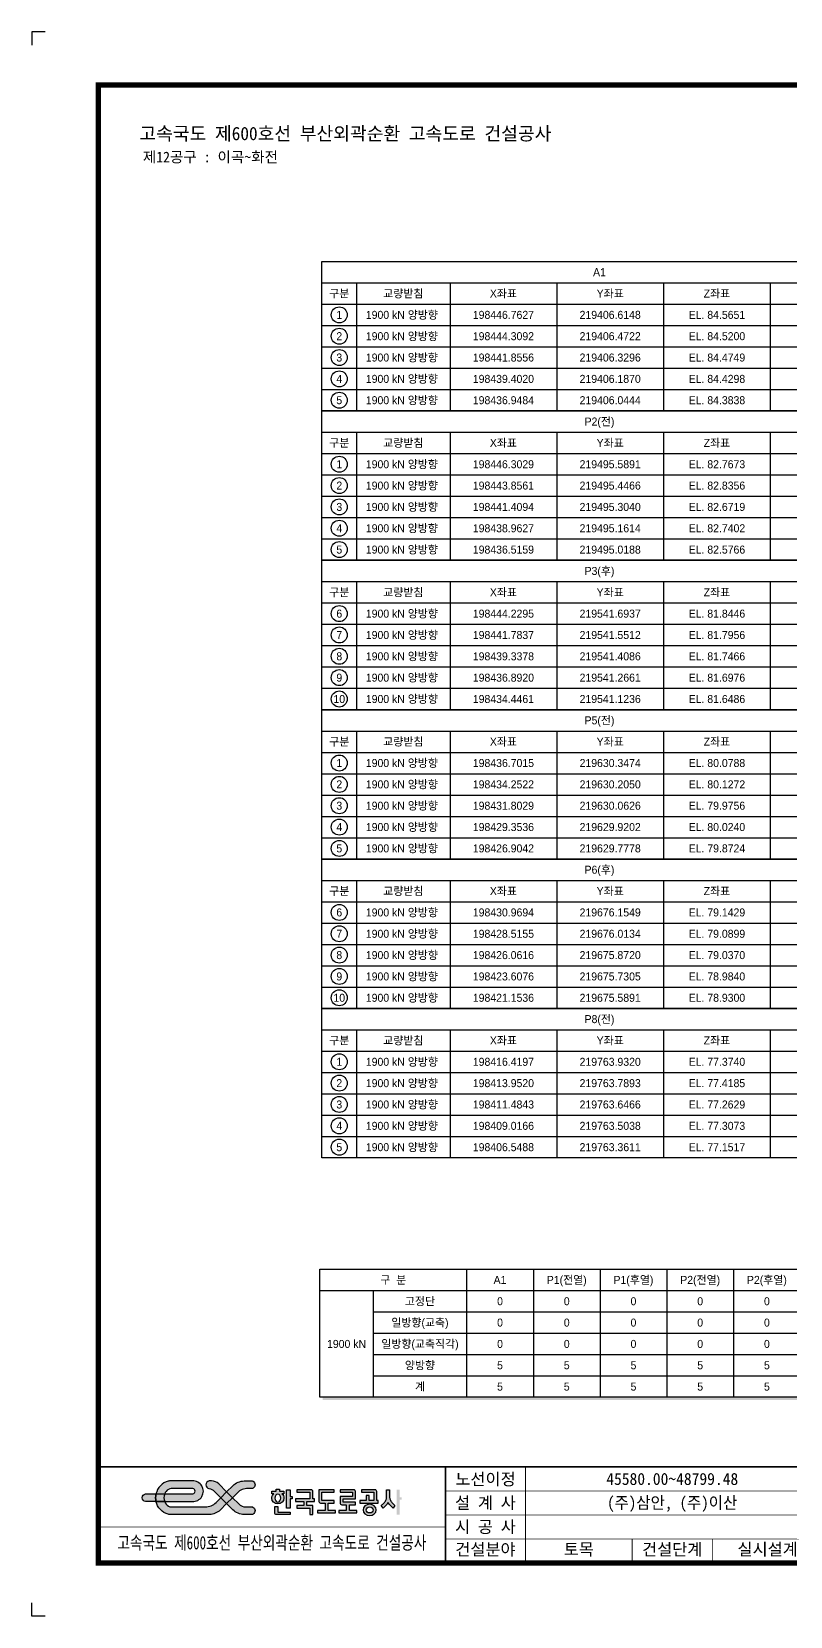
# Model space of a CAD drawing. Header units: feet. Extents: x 0 to 252300, y 0 to 178200.
# Drawn here: x 0 to 85269, y 0 to 178200 of the extents above; entities that cross this region are included whole.
import ezdxf
from ezdxf.enums import TextEntityAlignment as Align

# ---------------------------------------------------------------- set-up
doc = ezdxf.new("R2010")
doc.units = ezdxf.units.FT
doc.header["$LTSCALE"] = 3000
doc.header["$MEASUREMENT"] = 0
doc.layers.get('0').update_dxf_attribs({"linetype": 'CONTINUOUS'})
for name, color, linetype in [('CS-TABL-LIN2', 1, 'CONTINUOUS'), ('CS-TABL-TEX2', 3, 'CONTINUOUS'), ('CX-BORD', 3, 'CONTINUOUS'), ('CX-BORD-LIN1', 4, 'CONTINUOUS'), ('CX-BORD-LIN2', 3, 'CONTINUOUS'), ('CX-BORD-TEX2', 7, 'CONTINUOUS'), ('CX-BORD-TEX3', 6, 'CONTINUOUS'), ('CX-MISC', 2, 'CONTINUOUS')]:
    doc.layers.add(name, color=color, linetype=linetype)
doc.styles.add('A_STANDARD', font='')
doc.styles.add('TB_TEXT', font='')
doc.styles.add('TB_WBTXT', font='')
doc.styles.add('TB_WMTXT', font='')
doc.styles.get('A_STANDARD').set_extended_font_data('Dotum')
doc.styles.get('TB_TEXT').set_extended_font_data('DotumChe')
doc.styles.get('TB_WBTXT').set_extended_font_data('Dotum')
doc.styles.get('TB_WMTXT').set_extended_font_data('DotumChe')

# ---------------------------------------------------------------- blocks, each defined once
blk = doc.blocks.new('CXGLOGO-EX흑백')
h = blk.add_hatch(color=256)
h.paths.add_polyline_path([(12.62751094235613, 2.929722186557417), (13.9368577347384, 2.929722186557417, 0.1307849617648099), (14.19642449557114, 2.998798575681949, 0.5686079760781465), (14.23263349965494, 5.183221859397701, 0.1392232935838704), (13.9581907729968, 5.261149990701703), (11.43317010715378, 5.261149990701703, 0.1989123673796241), (7.88820811080587, 3.792778653716674), (5.962135003345992, 1.866705546256785), (7.789912781123938, 0.03892776847906987), (9.30410907077998, 1.553124058134753, -0.198912367379616)])
h.paths.add_polyline_path([(5.962135003346347, -1.78885000929877), (4.134357225567967, 0.03892776847900947), (2.638733131771026, -1.456696325318649, -0.1989123673796836), (-0.684668739806078, -2.833294453742262), (-11.36204881219041, -2.833294453742742, -0.149968192877195), (-12.240743962647, -2.563678008654669, -0.1491631919188299), (-13.39334849004342, -1.136072231520988), (-16.10175388554254, -1.136072231520988, 0.2784029190241507), (-12.27306911128629, -5.129271465237487, 0.06593867059308692), (-11.86520449236982, -5.183294453743216), (0.6208868157490102, -5.183294453742739, 0.198912367379658), (3.944288687325745, -3.806696325319599)])
h.paths.add_polyline_path([(-16.10175388554255, 1.213927768479007), (-19.36564277443144, 1.213927768479007, 0.8888888888888873), (-19.36564277443144, -1.136072231520991), (-16.10175388554254, -1.136072231520988, -0.1111111111111106)])
h.paths.add_polyline_path([(-11.36204881233854, 2.911149990701738), (-4.683161640971832, 2.911149990701997, -0.05755858726109904), (-4.564116577129639, 2.897400306733786, -0.792918256256352), (-4.564116577139849, 1.227677452445754, -0.05755858725611351), (-4.683161640971733, 1.21392776847901), (-13.39334849004398, 1.213927768479618, 0.1939147573995261), (-13.39334849004318, -1.136072231520991), (-4.743420552209216, -1.136072231520991, 1.071754271161691), (-4.743420552209216, 5.261149990701231), (-11.86520449236982, 5.261149990702183, 0.06593867059316338), (-12.27306911128352, 5.207127002196302, 0.2784029190242539), (-16.10175388554237, 1.21392776847981), (-13.39334849004398, 1.213927768479621, -0.1491631919192471), (-12.2407439626433, 2.641533545616181, -0.1499681928522188)])
h = blk.add_hatch(color=256)
h.paths.add_polyline_path([(3.485422644516419, 4.34341790508612, 0.1989123673796671), (1.269821396798442, 5.261149990701703), (0.4788016700130058, 5.261149990701703, 0.8338075771048155), (0.3771781799719207, 2.929722186557356, -0.177326263149743), (2.179867088961466, 1.993417905085643), (4.134357225568095, 0.03892776847887802), (5.962135003345992, 1.866705546256789)])
h.paths.add_polyline_path([(9.744402917729097, -1.915562368126679), (7.789912781123888, 0.03892776847899881), (5.96213500334634, -1.788850009298766), (7.888208110807184, -3.714923116759131, 0.198912367379553), (11.43317010715388, -5.183294453743692), (13.93853492596422, -5.183294453744644, 0.1292187291636897), (14.19530503372277, -5.115808595962658, 0.6043190588004438), (14.12747900538948, -2.886014569746202, 0.1137896329467328), (13.89882244722792, -2.833294453742262), (11.96000416544708, -2.833294453742262, -0.1989123673796783)])
h = blk.add_hatch(color=256)
h.paths.add_polyline_path([(5.962135003345985, 1.866705546256785), (4.134357225568095, 0.03892776847887802), (5.962135003346347, -1.788850009298773), (7.789912781123952, 0.03892776847906987)])
h.paths.add_polyline_path([(-13.39334849004398, 1.213927768479621), (-16.10175388554237, 1.21392776847981, 0.1111111111111885), (-16.10175388554254, -1.136072231520988), (-13.39334849004318, -1.136072231520988, -0.1939147573995261)])
h = blk.add_hatch(color=256)
edge = h.paths.add_edge_path()
edge.add_line((55.90553287691766, 2.4960983163664), (56.85552189184581, 2.496098316366446))
edge.add_line((56.85552189184581, 2.496098316366446), (56.85552189184592, 0.09215457618536149))
edge.add_arc((58.53363057762468, 0.09215457618543929), 1.67810868577876, 180.0000000000026, 195.4083540198517)
edge.add_arc((58.47394244906948, 0.07570436294137084), 1.61619517993231, 195.408354019852, 211.4069923032628)
edge.add_arc((62.72740815851297, 2.672743468727949), 6.599826652904244, 211.4069923032628, 220.884619074014)
edge.add_arc((62.65632922919535, 2.61120635935723), 6.505810537144002, 220.8846190740139, 230.4986055729279)
edge.add_line((58.51800266797031, -2.408736271577236), (57.94523708654083, -3.232545142195342))
edge.add_arc((62.63997685430596, 2.476487192741993), 7.39145666891144, 221.3708019331366, 230.5683267651548, ccw=False)
edge.add_arc((62.86124072826939, 2.671717853347373), 7.686537407580804, 212.5283811307898, 221.3728192081766, ccw=False)
edge.add_arc((49.89982302886737, 2.671711092267167), 7.686526193707074, 318.6271743273925, 327.471625333613, ccw=False)
edge.add_arc((50.12107005378402, 2.476495324059812), 7.391467942165787, 309.4316802638517, 318.62919103786044, ccw=False)
edge.add_line((54.81581768222331, -3.232545142194404), (54.24305210079449, -2.408736271575762))
edge.add_arc((50.16623946446956, 2.548189157142523), 6.418061309895114, 309.4355142588529, 319.1812610942183)
edge.add_arc((49.96136727208684, 2.72553903169074), 6.689032726803259, 319.1787201534786, 328.529668469246)
edge.add_arc((54.2901842034738, 0.07437455166653684), 1.612880450692433, 328.5764598147939, 344.6081938620856)
edge.add_arc((54.23147034857182, 0.09160721386742313), 1.674062617830531, 344.5729121819099, 360.0187337982126)
edge.add_line((55.90553287691779, 0.09215457618600098), (55.90553287691779, 2.4960983163664))
edge = h.paths.add_edge_path()
edge.add_arc((22.07066925838875, -0.0960583075494551), 1.77276644383517, 0.3446861390323761, 51.806537556943795, ccw=False)
edge.add_arc((21.98752086475434, -0.03643316846145372), 1.856528462969702, 268.6390132932114, 358.4888194230754, ccw=False)
edge.add_arc((21.89882706649707, -0.03696230538111067), 1.856011500010981, 181.4952613076245, 271.3769059760447, ccw=False)
edge.add_arc((21.81624874840013, -0.0960910072229415), 1.772833459952195, 128.1945062452658, 179.6542700587555, ccw=False)
edge.add_line((20.72004724334094, 1.297207502441104), (20.04344756338069, 1.297207502441104))
edge.add_line((20.04344756338069, 1.297207502441104), (20.04344756338068, 2.108874533108121))
edge.add_line((20.04344756338068, 2.108874533108121), (21.46843108577289, 2.108874533108121))
edge.add_line((21.46843108577289, 2.108874533108121), (21.4684310857729, 2.754247505206038))
edge.add_line((21.4684310857729, 2.754247505206038), (22.41842010070103, 2.754247505206038))
edge.add_line((22.41842010070103, 2.754247505206038), (22.41842010070103, 2.108874533108121))
edge.add_line((22.41842010070103, 2.108874533108121), (23.84340362309323, 2.108874533108121))
edge.add_line((23.84340362309323, 2.108874533108121), (23.84340362309322, 1.297207502441104))
edge.add_line((23.84340362309322, 1.297207502441104), (23.16680394313298, 1.297207502441104))
h.paths.add_polyline_path([(60.65547795155814, 0.172755616815305), (60.65547795155814, -0.601691949703131), (59.94298619036236, -0.601691949703131), (59.94298619036248, -5.248377348808134), (58.99299717543421, -5.248377348808617), (58.99299717543411, 2.496098316366869), (59.94298619036225, 2.496098316366869), (59.94298619036236, 0.172755616815305)])
edge = h.paths.add_edge_path()
edge.add_line((48.0681235037611, 2.496098316365892), (48.0681235037611, 1.72165074984937))
edge.add_line((48.0681235037611, 1.72165074984937), (51.86807956347353, 1.72165074984937))
edge.add_line((51.86807956347353, 1.72165074984937), (51.86807956347343, -0.8598411385413627))
edge.add_line((51.86807956347343, -0.8598411385413627), (50.44309604108143, -0.8598411385423006))
edge.add_line((50.44309604108143, -0.8598411385423006), (50.44309604108143, 0.6890539944927028))
edge.add_line((50.44309604108143, 0.6890539944927028), (49.4931070261532, 0.6890539944927028))
edge.add_line((49.4931070261532, 0.6890539944927028), (49.49310702615358, -0.8598411385418245))
edge.add_line((49.49310702615358, -0.8598411385418245), (47.59312899629693, -0.8598411385418281))
edge.add_line((47.59312899629693, -0.8598411385418281), (47.59312899629681, -1.634288705059802))
edge.add_line((47.59312899629681, -1.634288705059802), (53.29306308586574, -1.634288705059802))
edge.add_line((53.29306308586574, -1.634288705059802), (53.29306308586574, -0.8598411385413627))
edge.add_line((53.29306308586574, -0.8598411385413627), (52.81806857840155, -0.8598411385413236))
edge.add_line((52.81806857840155, -0.8598411385413236), (52.81806857840178, 1.979799938688487))
edge.add_arc((52.26887129235888, 1.979799938688532), 0.5491972860428973, 359.9999999999953, 400.6008038990672)
edge.add_arc((52.34038266447658, 2.041094338003921), 0.4550119382992583, 40.60080389906705, 89.66109212214847)
edge.add_line((52.3430740709377, 2.496098316366869), (48.0681235037611, 2.496098316367497))
edge = h.paths.add_edge_path()
edge.add_line((41.41820039926384, 2.496098316366869), (41.41820039926394, 1.721650749848898))
edge.add_line((41.41820039926394, 1.721650749848898), (45.21815645897638, 1.721650749848898))
edge.add_line((45.21815645897638, 1.721650749848898), (45.21815645897638, 0.4309048056535367))
edge.add_line((45.21815645897638, 0.4309048056535367), (41.41820039926384, 0.4309048056535367))
edge.add_line((41.41820039926384, 0.4309048056535367), (41.41820039926394, -1.634288705060271))
edge.add_arc((41.96739768530686, -1.634288705060244), 0.5491972860429257, 180.0000000000029, 220.6008038990638)
edge.add_arc((41.89588631318916, -1.695583104375644), 0.4550119382992751, 220.6008038990626, 269.6610921221458)
edge.add_line((41.89319490672801, -2.150587082738607), (43.31817842912, -2.150587082738607))
edge.add_line((43.31817842912, -2.150587082738607), (43.31817842912011, -3.957631404610424))
edge.add_line((43.31817842912011, -3.957631404610424), (40.94320589179998, -3.957631404610424))
edge.add_line((40.94320589179998, -3.957631404610424), (40.94320589179998, -4.732078971128871))
edge.add_line((40.94320589179998, -4.732078971128871), (46.64313998136879, -4.732078971128871))
edge.add_line((46.64313998136879, -4.732078971128871), (46.64313998136893, -3.957631404610897))
edge.add_line((46.64313998136893, -3.957631404610897), (44.26816744404802, -3.957631404609955))
edge.add_line((44.26816744404802, -3.957631404609955), (44.26816744404758, -2.150587082738607))
edge.add_line((44.26816744404758, -2.150587082738607), (46.1681454739045, -2.150587082738134))
edge.add_line((46.1681454739045, -2.150587082738134), (46.1681454739045, -1.376139516220633))
edge.add_line((46.1681454739045, -1.376139516220633), (42.36818941419209, -1.376139516220164))
edge.add_line((42.36818941419209, -1.376139516220164), (42.36818941419209, -0.3435427608644339))
edge.add_line((42.36818941419209, -0.3435427608644339), (46.1681454739045, -0.343542760863965))
edge.add_line((46.1681454739045, -0.343542760863965), (46.16814547390462, 1.979799938688512))
edge.add_arc((45.6189481878617, 1.979799938688539), 0.5491972860429115, 359.9999999999972, 400.6008038990619)
edge.add_arc((45.69045955997943, 2.041094338003941), 0.4550119382992425, 40.60080389906198, 89.6610921221449)
edge.add_line((45.69315096644058, 2.496098316366872), (41.41820039926384, 2.496098316366869))
edge = h.paths.add_edge_path()
edge.add_line((39.51822236940757, 2.496098316366869), (34.76827729476689, 2.496098316366869))
edge.add_line((34.76827729476689, 2.496098316366869), (34.76827729476689, -1.117990327381936))
edge.add_arc((35.31747458080942, -1.117990327381935), 0.5491972860425349, 180, 220.6008038990902)
edge.add_arc((35.24596320869247, -1.179284726696737), 0.4550119382998447, 220.60080389909, 269.6610921221131)
edge.add_line((35.24327180223106, -1.634288705060271), (36.66825532462316, -1.634288705060342))
edge.add_line((36.66825532462316, -1.634288705060342), (36.66825532462363, -3.957631404610424))
edge.add_line((36.66825532462363, -3.957631404610424), (34.29328278730304, -3.957631404610897))
edge.add_line((34.29328278730304, -3.957631404610897), (34.29328278730291, -4.732078971128871))
edge.add_line((34.29328278730291, -4.732078971128871), (39.99321687687187, -4.732078971129809))
edge.add_line((39.99321687687187, -4.732078971129809), (39.99321687687187, -3.957631404610897))
edge.add_line((39.99321687687187, -3.957631404610897), (37.61824433955118, -3.957631404610794))
edge.add_line((37.61824433955118, -3.957631404610794), (37.61824433955128, -1.634288705060271))
edge.add_line((37.61824433955128, -1.634288705060271), (39.5182223694077, -1.634288705059802))
edge.add_line((39.5182223694077, -1.634288705059802), (39.51822236940779, -0.8598411385423006))
edge.add_line((39.51822236940779, -0.8598411385423006), (35.71826630969503, -0.8598411385423006))
edge.add_line((35.71826630969503, -0.8598411385423006), (35.71826630969503, 1.721650749848898))
edge.add_line((35.71826630969503, 1.721650749848898), (39.51822236940745, 1.72165074984937))
edge.add_line((39.51822236940745, 1.72165074984937), (39.51822236940745, 2.496098316366869))
edge = h.paths.add_edge_path()
edge.add_line((31.9183102499825, -5.248377348808617), (32.86829926491062, -5.248377348808617))
edge.add_line((32.86829926491062, -5.248377348808617), (32.86829926491062, -2.408736271577304))
edge.add_line((32.86829926491062, -2.408736271577304), (30.96832123505435, -2.408736271577304))
edge.add_line((30.96832123505435, -2.408736271577304), (30.96832123505409, -1.117990327381936))
edge.add_line((30.96832123505409, -1.117990327381936), (33.34329377237469, -1.117990327381936))
edge.add_line((33.34329377237469, -1.117990327381936), (33.34329377237468, -0.343542760863965))
edge.add_line((33.34329377237468, -0.343542760863965), (32.86829926491062, -0.343542760863965))
edge.add_line((32.86829926491062, -0.343542760863965), (32.86829926491062, 1.979799938688512))
edge.add_arc((32.31910197886764, 1.979799938688512), 0.5491972860429826, 359.9999999999999, 400.6008038990593)
edge.add_arc((32.39061335098545, 2.041094338003989), 0.4550119382991955, 40.60080389905918, 89.66109212214754)
edge.add_line((32.39330475744659, 2.496098316366872), (27.88085693653791, 2.496098316366869))
edge.add_line((27.88085693653791, 2.496098316366869), (27.8808569365377, 1.721650749848898))
edge.add_line((27.8808569365377, 1.721650749848898), (31.9183102499825, 1.72165074984937))
edge.add_line((31.9183102499825, 1.72165074984937), (31.9183102499825, -0.343542760863965))
edge.add_line((31.9183102499825, -0.343542760863965), (27.40586242907364, -0.343542760863965))
edge.add_line((27.40586242907364, -0.343542760863965), (27.40586242907364, -1.11799032738147))
edge.add_line((27.40586242907364, -1.11799032738147), (30.01833222012621, -1.117990327381936))
edge.add_line((30.01833222012621, -1.117990327381936), (30.01833222012621, -2.408736271577773))
edge.add_line((30.01833222012621, -2.408736271577773), (27.88085693653782, -2.408736271577773))
edge.add_line((27.88085693653782, -2.408736271577773), (27.88085693653781, -3.183183838095275))
edge.add_line((27.88085693653781, -3.183183838095275), (31.9183102499825, -3.183183838095275))
edge.add_line((31.9183102499825, -3.183183838095275), (31.9183102499825, -5.248377348808617))
edge = h.paths.add_edge_path()
edge.add_line((25.7433816529495, -5.248377348808617), (21.46843108577295, -5.248377348808141))
edge.add_arc((21.468431085773, -4.799179719589938), 0.4491976292182027, 220.2618960212232, 269.9999999999932, ccw=False)
edge.add_arc((21.55155841230061, -4.728777609424231), 0.5581315978937866, 180.3389078778467, 220.2618960212236, ccw=False)
edge.add_arc((195.5622497713534, -3.699482215773768), 174.5718671369681, 179.6610921221531, 180.3389078778465, ccw=False)
edge.add_line((20.99343657830883, -2.66688546041647), (21.94342559323697, -2.66688546041647))
edge.add_line((21.94342559323697, -2.66688546041647), (21.94342559323697, -4.473929782290639))
edge.add_line((21.94342559323697, -4.473929782290639), (25.7433816529495, -4.473929782290639))
edge.add_line((25.7433816529495, -4.473929782290639), (25.7433816529495, -5.248377348808617))
edge = h.paths.add_edge_path(flags=16)
edge.add_ellipse((50.60385872541271, -3.769494308227308), major_axis=(-1.110875729177891, 2.868103891292178e-14), ratio=0.8665097612807381, start_angle=0, end_angle=360)
edge = h.paths.add_edge_path()
edge.add_ellipse((50.60385872364095, -3.769494308227308), major_axis=(2.060740712415878, 5.91535299055294e-14), ratio=0.8429164421096037, start_angle=0, end_angle=360, ccw=False)
h.paths.add_polyline_path([(26.4558734141455, 0.4309048056535367), (26.4558734141455, -0.343542760863965), (25.74338165294929, -0.343542760863965), (25.7433816529494, -3.183183838095275), (24.67464401115513, -3.183183838094806), (24.67464401115513, 2.496098316366869), (25.7433816529494, 2.496098316366869), (25.7433816529495, 0.4309048056535367)])
edge = h.paths.add_edge_path(flags=16)
edge.add_ellipse((21.94342559323697, -0.08539357202479891), major_axis=(7.44215483547632e-15, 1.223429116448234), ratio=0.7764969806228509, start_angle=0, end_angle=360, ccw=False)
for points in [[(-11.36204881219097, 2.911149990702945, 0.149968192828432), (-12.24074396240013, 2.64153354578092, 0.1491631919431257), (-13.39334849004398, 1.213927768479618, 0.1939147573995262), (-13.39334849004318, -1.136072231520991), (-4.743420552209216, -1.136072231520991, 1.071754271161691), (-4.743420552209216, 5.261149990701231), (-11.86520449236982, 5.261149990702183, 0.06593867059316338), (-12.27306911128352, 5.207127002196302, 0.2784029190242541), (-16.10175388554237, 1.213927768479806), (-13.39334849004398, 1.213927768479618), (-4.683161640971733, 1.21392776847901, 0.0575585872562081), (-4.564116577139657, 1.227677452445796, 0.7929182562611419), (-4.564116577139643, 2.897400306736131, 0.05755858725616377), (-4.683161640971832, 2.911149990701997), (-11.36204881234111, 2.911149990701738)], [(0.3771781799714518, 2.929722186557417, -0.1773262631497835), (2.179867088961458, 1.993417905085646), (4.134357225568095, 0.03892776847887802), (5.962135003345992, 1.866705546256785), (3.485422644516419, 4.34341790508612, 0.1989123673796582), (1.269821396798548, 5.261149990701703), (0.4788016700130058, 5.261149990701703, 0.8714196092937034), (0.4788016700130058, 2.911149990701706)], [(23.16680394313298, 1.297207502441104, -0.228396255599462), (23.84340362309322, -0.0853935720248451, -0.4134459869151131), (21.94342559323628, -1.892437893898972, -0.4136086650538482), (20.04344756338071, -0.08539357202475273, -0.2283866715627258), (20.72004724334094, 1.297207502441104), (20.04344756338069, 1.297207502441104), (20.04344756338068, 2.108874533108121), (21.46843108577289, 2.108874533108121), (21.4684310857729, 2.754247505206038), (22.41842010070103, 2.754247505206038), (22.41842010070103, 2.108874533108121), (23.84340362309323, 2.108874533108121), (23.84340362309322, 1.297207502441104), (23.16680394313298, 1.297207502441104)], [(31.9183102499825, -5.248377348808617), (32.86829926491062, -5.248377348808617), (32.86829926491062, -2.408736271577304), (30.96832123505435, -2.408736271577304), (30.96832123505409, -1.117990327381936), (33.34329377237469, -1.117990327381936), (33.34329377237468, -0.343542760863965), (32.86829926491062, -0.343542760863965), (32.86829926491062, 1.979799938688512, 0.1790312441150617), (32.73608670557006, 2.337209223254376, 0.2173967572259796), (32.39330475744659, 2.496098316366872), (27.88085693653791, 2.496098316366869), (27.8808569365377, 1.721650749848898), (31.9183102499825, 1.72165074984937), (31.9183102499825, -0.343542760863965), (27.40586242907364, -0.343542760863965), (27.40586242907364, -1.11799032738147), (30.01833222012621, -1.117990327381936), (30.01833222012621, -2.408736271577773), (27.88085693653782, -2.408736271577773), (27.88085693653781, -3.183183838095275), (31.9183102499825, -3.183183838095275), (31.9183102499825, -5.248377348808617)], [(39.51822236940757, 2.496098316366869), (34.76827729476689, 2.496098316366869), (34.76827729476689, -1.117990327381936, 0.179031244115201), (34.90048985410753, -1.475399611947733, 0.2173967572256811), (35.24327180223106, -1.634288705060271), (36.66825532462316, -1.634288705060342), (36.66825532462363, -3.957631404610424), (34.29328278730304, -3.957631404610897), (34.29328278730291, -4.732078971128871), (39.99321687687187, -4.732078971129809), (39.99321687687187, -3.957631404610897), (37.61824433955118, -3.957631404610794), (37.61824433955128, -1.634288705060271), (39.5182223694077, -1.634288705059802), (39.51822236940779, -0.8598411385423006), (35.71826630969503, -0.8598411385423006), (35.71826630969503, 1.721650749848898), (39.51822236940745, 1.72165074984937), (39.51822236940745, 2.496098316366869)], [(41.41820039926384, 2.496098316366869), (41.41820039926394, 1.721650749848898), (45.21815645897638, 1.721650749848898), (45.21815645897638, 0.4309048056535367), (41.41820039926384, 0.4309048056535367), (41.41820039926394, -1.634288705060271, 0.1790312441150686), (41.55041295860451, -1.991697989626104, 0.2173967572259559), (41.89319490672801, -2.150587082738607), (43.31817842912, -2.150587082738607), (43.31817842912011, -3.957631404610424), (40.94320589179998, -3.957631404610424), (40.94320589179998, -4.732078971128871), (46.64313998136879, -4.732078971128871), (46.64313998136893, -3.957631404610897), (44.26816744404802, -3.957631404609955), (44.26816744404758, -2.150587082738607), (46.1681454739045, -2.150587082738134), (46.1681454739045, -1.376139516220633), (42.36818941419209, -1.376139516220164), (42.36818941419209, -0.3435427608644339), (46.1681454739045, -0.343542760863965), (46.16814547390462, 1.979799938688512, 0.1790312441150869), (46.03593291456406, 2.337209223254376, 0.2173967572259547), (45.69315096644058, 2.496098316366872), (41.41820039926384, 2.496098316366869)], [(48.0681235037611, 2.496098316365892), (48.0681235037611, 1.72165074984937), (51.86807956347353, 1.72165074984937), (51.86807956347343, -0.8598411385413627), (50.44309604108143, -0.8598411385423006), (50.44309604108143, 0.6890539944927028), (49.4931070261532, 0.6890539944927028), (49.49310702615358, -0.8598411385418245), (47.59312899629693, -0.8598411385418281), (47.59312899629681, -1.634288705059802), (53.29306308586574, -1.634288705059802), (53.29306308586574, -0.8598411385413627), (52.81806857840155, -0.8598411385413236), (52.81806857840178, 1.979799938688487, 0.179031244115118), (52.68585601906119, 2.337209223254398, 0.2173967572259479), (52.3430740709377, 2.496098316366869), (48.0681235037611, 2.496098316367497)], [(55.90553287691766, 2.4960983163664), (56.85552189184581, 2.496098316366446), (56.85552189184592, 0.09215457618536149, 0.0673331086834034), (56.9158386985025, -0.3537133382605546, 0.06992084128346215), (57.09454053805489, -0.7665172394446813, 0.04137753804791307), (57.73774645661189, -1.647093096347959, 0.04197355301566234), (58.51800266797031, -2.408736271577236), (57.94523708654083, -3.232545142195342, -0.04015333159213054), (57.09307314020015, -2.408744723435024, -0.0386103102765588), (56.38052738438178, -1.461466375851227, -0.03861036677333588), (55.66798162856324, -2.408744723434765, -0.04015327015359547), (54.81581768222331, -3.232545142194404), (54.24305210079449, -2.408736271575762, 0.04254949277045509), (55.0233083121517, -1.64709309634749, 0.04082386527700423), (55.66651423070869, -0.7665172394442124, 0.07006595625911516), (55.8452160702611, -0.3537133382600786, 0.06749733491456367), (55.90553287691779, 0.09215457618600098), (55.90553287691779, 2.4960983163664)], [(25.7433816529495, -5.248377348808617), (21.46843108577295, -5.248377348808141, -0.22049606497067), (21.12564913764939, -5.089488255695642, -0.1759805261046493), (20.99343657830882, -4.732078971129866, -0.002957537787864401), (20.99343657830883, -2.66688546041647), (21.94342559323697, -2.66688546041647), (21.94342559323697, -4.473929782290639), (25.7433816529495, -4.473929782290639), (25.7433816529495, -5.248377348808617)]]:
    blk.add_lwpolyline(points, format="xyb")
for points in [[(14.19642449558027, 2.998798575687182, -0.1307849617699337), (13.9368577347384, 2.929722186557417), (12.62751094235613, 2.929722186557417, 0.1989123673796159), (9.30410907077998, 1.553124058134753), (7.789912781123881, 0.03892776847900592), (5.962135003346269, 1.866705546257062), (7.88820811080587, 3.792778653716674, -0.198912367379624), (11.43317010715378, 5.261149990701703), (13.9581907729968, 5.261149990701703, -0.1392232934978381), (14.23263349950496, 5.183221859490345, -0.5686079761212879)], [(-19.36564277443144, -1.136072231520991, -0.8888888888888888), (-19.36564277443144, 1.213927768479007), (-16.10175388554255, 1.213927768479007, 0.1111111111111495), (-16.10175388554254, -1.136072231520988)], [(-16.10175388554237, 1.21392776847981), (-13.39334849004398, 1.213927768479621, 0.1939147573995262), (-13.39334849004318, -1.136072231520988), (-16.10175388554254, -1.136072231520988, -0.1111111111111495)], [(5.962135003346347, -1.78885000929877), (3.944288687325745, -3.806696325319599, -0.198912367379658), (0.6208868157490102, -5.183294453742739), (-11.86520449236982, -5.183294453743216, -0.0659386705931795), (-12.27306911128685, -5.129271465237338, -0.2784029190241215), (-16.10175388554254, -1.136072231520991), (-13.39334849004342, -1.136072231520991, 0.1491631919431261), (-12.24074396239957, -2.563678008822297, 0.1499681928284316), (-11.36204881219041, -2.833294453742742), (-0.684668739806078, -2.833294453742262, 0.1989123673796836), (2.638733131771026, -1.456696325318649), (4.134357225567967, 0.03892776847900947)], [(7.789912781123881, 0.03892776847900592), (9.744402917729097, -1.915562368126679, 0.1989123673796783), (11.96000416544708, -2.833294453742262), (13.89882244722792, -2.833294453742262, -0.1137896330351633), (14.12747900555343, -2.886014569826049, -0.6043190587532347), (14.19530503371573, -5.115808595966634, -0.1292187291597539), (13.93853492596422, -5.183294453744644), (11.43317010715388, -5.183294453743692, -0.198912367379553), (7.888208110807184, -3.714923116759131), (5.962135003346347, -1.78885000929877)]]:
    blk.add_lwpolyline(points, format="xyb", close=True)
blk.add_lwpolyline([(5.962135003345992, 1.866705546256785), (7.789912781123945, 0.03892776847906987), (5.962135003346347, -1.78885000929877), (4.134357225568095, 0.03892776847887802), (5.962135003345992, 1.866705546256785)])
blk.add_lwpolyline([(26.4558734141455, 0.4309048056535367), (26.4558734141455, -0.343542760863965), (25.74338165294929, -0.343542760863965), (25.7433816529494, -3.183183838095275), (24.67464401115513, -3.183183838094806), (24.67464401115513, 2.496098316366869), (25.7433816529494, 2.496098316366869), (25.7433816529495, 0.4309048056535367)], close=True)
at = {"extrusion": (0, 0, -1)}
blk.add_ellipse((21.94342559323697, -0.08539357202479891), major_axis=(7.44215483547632e-15, 1.223429116448234), ratio=0.7764969806228509, start_param=3.141592653589785, end_param=9.424777960769372, dxfattribs=at)
blk.add_ellipse((50.60385872364095, -3.769494308227308), major_axis=(2.060740712415878, 5.91535299055294e-14), ratio=0.8429164421096037, dxfattribs=at)
blk.add_ellipse((50.60385872541271, -3.769494308227308), major_axis=(-1.110875729177891, 2.868103891292178e-14), ratio=0.8665097612807381)
blk = doc.blocks.new('CXBLKA1')
at = {"layer": 'CX-BORD-LIN1', "const_width": 2}
blk.add_lwpolyline([(796, -2.614797267597169e-12), (0, -3.410605131648481e-13), (0, 553.9999999999997), (795.9999999999998, 553.9999999999997)], close=True, dxfattribs=at)
at = {"layer": 'CX-BORD-LIN1'}
for points, const_width in [([(796, 36.0000000000008), (0, 35.99999999999852)], 0.6), ([(130, -5.684341886080801e-13), (130, 35.99999999999886)], 0.6), ([(160.0000000000001, -7.958078640513122e-13), (160.0000000000001, 35.99999999999898)], 0.3)]:
    blk.add_lwpolyline(points, dxfattribs=dict(at, const_width=const_width))
at = {"layer": 'CX-BORD-LIN2', "const_width": 0.3}
for points in [[(270, 26.99999999999909), (130, 26.99999999999886)], [(270, 17.99999999999909), (130, 17.99999999999886)], [(130, 13.49999999999909), (0, 13.49999999999886)], [(270, 8.99999999999909), (130, 8.999999999998863)], [(200.0000000000001, -1.193711796076968e-12), (200.0000000000001, 8.999999999998977)], [(230.0000000000001, -1.13686837721616e-12), (230.0000000000001, 8.999999999999034)]]:
    blk.add_lwpolyline(points, dxfattribs=at)
at = {"layer": 'CX-MISC'}
for points in [[(-20.00200001999224, 573.9999999999997), (-25, 573.9999999999997), (-25, 569.0020000199917)], [(-20.0020000199919, -20.00000000000034), (-25, -20.00000000000034), (-25.00000000000034, -15.0020000199919)]]:
    blk.add_lwpolyline(points, dxfattribs=at)
at = {"layer": 'CX-MISC', "xscale": 1.2, "yscale": 1.2}
blk.add_blockref('CXGLOGO-EX흑백', (40.89123459210989, 24.41566484108665), dxfattribs=at)
at = {"layer": 'CX-BORD-LIN1', "style": 'TB_TEXT'}
for tag, height, p in [('TR_RNUM5', 3, (285.1051166181959, 32.63656332936267)), ('TR_RDAT5', 3.5, (317.5, 32.99999999999977)), ('TR_DGN5', 3.5, (451.1184542177598, 32.99999999999977)), ('TR_CHK5', 3.5, (491.1184542177598, 32.99999999999977)), ('TR_APP5', 3.5, (531.1184542177598, 33)), ('TR_RNUM4', 3, (285.1051166181959, 26.6365633293625)), ('TR_RDAT4', 3.5, (317.5, 26.9999999999996)), ('TR_DGN4', 3.5, (451.1184542177598, 26.9999999999996)), ('TR_CHK4', 3.5, (491.1184542177598, 26.9999999999996)), ('TR_APP4', 3.5, (531.1184542177598, 26.99999999999983)), ('TR_RNUM3', 3, (285.1051166181959, 20.63656332936364)), ('TR_RDAT3', 3.5, (317.5, 21.00000000000068)), ('TR_DGN3', 3.5, (451.1184542177598, 21.00000000000068)), ('TR_CHK3', 3.5, (491.1184542177598, 21.00000000000068)), ('TR_APP3', 3.5, (531.1184542177598, 21.00000000000091)), ('TR_RNUM2', 3, (285.1051166181959, 14.63656332936364)), ('TR_RDAT2', 3.5, (317.5, 15.00000000000068)), ('TR_DGN2', 3.5, (451.1184542177598, 15.00000000000068)), ('TR_CHK2', 3.5, (491.1184542177598, 15.00000000000068)), ('TR_APP2', 3.5, (531.1184542177598, 15.00000000000091)), ('TR_RNUM1', 3, (285.1051166181959, 8.636563329362502)), ('TR_RDAT1', 3.5, (317.5, 8.999999999999602)), ('TR_DGN1', 3.5, (451.1184542177598, 8.999999999999602)), ('TR_CHK1', 3.5, (491.1184542177598, 8.999999999999602)), ('TR_APP1', 3.5, (531.1184542177598, 8.99999999999983))]:
    blk.add_attdef(tag, text='', height=height, dxfattribs=at).set_placement(p, align=Align.MIDDLE_CENTER)
for tag, p in [('TR_RCON5', (342.3033138082338, 32.99999999999977)), ('TR_RCON4', (342.3033138082338, 26.9999999999996)), ('TR_RCON3', (342.3033138082338, 21.00000000000068)), ('TR_RCON2', (342.3033138082338, 15.00000000000068)), ('TR_RCON1', (342.3033138082338, 8.999999999999602))]:
    blk.add_attdef(tag, text='', height=3.5, dxfattribs=at).set_placement(p, align=Align.MIDDLE_LEFT)
at = {"layer": 'CX-BORD-LIN2', "style": 'TB_TEXT'}
blk.add_attdef('TD_VERSION', text='', height=3, rotation=90, dxfattribs=at).set_placement((800.499999405456, 48.01489921212237), align=Align.MIDDLE_CENTER)
at = {"layer": 'CX-BORD-TEX2', "style": 'TB_WMTXT'}
for tag, height, p in [('TB_CNAME', 5, (15.34476638720094, 531.8324131479245)), ('TB_CSCOP', 4, (16.63456755316179, 523.8324131479245))]:
    blk.add_attdef(tag, text='', height=height, dxfattribs=at).set_placement(p, align=Align.BOTTOM_LEFT)
at = {"layer": 'CX-BORD-TEX2', "style": 'TB_WBTXT'}
for tag, height, p in [('TB_MTITIL', 10, (397.9999999999999, 533.3264135606181)), ('TB_STITL', 7, (397.9999999999999, 518.3264135606181))]:
    blk.add_attdef(tag, text='', height=height, dxfattribs=at).set_placement(p, align=Align.MIDDLE_CENTER)
at = {"layer": 'CX-BORD-TEX3', "style": 'TB_TEXT'}
for s, p in [('노선이정', (145.0338518561471, 31.45595740059105)), ('설 계 사', (145.0000000000001, 22.58754437093)), ('시 공 사', (145.0000000000001, 13.59273296473054)), ('건설분야', (145, 5.125020286179335)), ('건설단계', (215.0000000000001, 5.125020286178881))]:
    blk.add_text(s, height=4.500000000000001, dxfattribs=at).set_placement(p, align=Align.MIDDLE)
for tag, height, p in [('TD_LNDST', 4.500000000000001, (215, 31.49999999999909)), ('TD_DSECT', 4.500000000000001, (605.5, 31.50000000000023)), ('TD_DDIST', 4.500000000000001, (654.5, 31.50000000000034)), ('TD_DNAME_TOP', 4.500000000000001, (755, 27.95701132476654)), ('TD_CSECT', 4.500000000000001, (605.5, 22.50000000000023)), ('TD_CDIST', 4.500000000000001, (654.5, 22.50000000000028)), ('TD_DNAME_MAIN', 4.500000000000001, (755, 21.47309584254879)), ('TD_CCOMP', 4.500000000000001, (215.0000000000001, 13.59273296473054)), ('TD_HSCAL', 4.500000000000001, (620.8841087955549, 13.74838269424743)), ('TD_VSCAL', 4.500000000000001, (656.8614607241562, 13.74838269424743)), ('TD_DNAME_BOT', 3, (755, 15.24894304459792)), ('TD_FIELD', 4.500000000000001, (180, 5.125020286179335)), ('TD_CSTEP', 4.500000000000001, (250.7440000000001, 5.125020286178881)), ('TD_DWGCODE', 4.500000000000001, (637, 4.79080374170087)), ('TD_DWGNO', 4.500000000000001, (755, 5.001673382306194))]:
    blk.add_attdef(tag, text='', height=height, dxfattribs=at).set_placement(p, align=Align.MIDDLE_CENTER)
for tag, height, width, p in [('TD_DCOMP', 4.500000000000001, 0.95, (215.0000000000001, 22.58754437093)), ('TD_CNAME', 5, 0.78, (65, 7.595640316786557))]:
    blk.add_attdef(tag, text='', height=height, dxfattribs=dict(at, width=width)).set_placement(p, align=Align.MIDDLE_CENTER)

msp = doc.modelspace()

# ---------------------------------------------------------------- linework, layer by layer
at = {"layer": 'CS-TABL-LIN2'}
for p, q in [((32622.9412664033, 149957.2991996219), (219822.9412664033, 149957.2991996219)), ((36522.9412664033, 149957.2991996219), (36522.9412664033, 135557.2991996219)), ((47022.9412664033, 149957.2991996219), (47022.9412664033, 135557.2991996219)), ((59022.9412664033, 149957.2991996219), (59022.9412664033, 135557.2991996219)), ((71022.9412664033, 149957.2991996219), (71022.9412664033, 135557.2991996219)), ((83022.9412664033, 149957.2991996219), (83022.9412664033, 135557.2991996219)), ((32622.9412664033, 147557.2991996219), (219822.9412664033, 147557.2991996219)), ((32622.9412664033, 145157.2991996219), (219822.9412664033, 145157.2991996219)), ((32622.9412664033, 142757.2991996219), (219822.9412664033, 142757.2991996219)), ((32622.9412664033, 140357.2991996219), (219822.9412664033, 140357.2991996219)), ((32622.9412664033, 137957.2991996219), (219822.9412664033, 137957.2991996219)), ((32622.9412664033, 133157.2991996219), (219822.9412664033, 133157.2991996219)), ((36522.9412664033, 133157.2991996219), (36522.9412664033, 118757.2991996219)), ((47022.9412664033, 133157.2991996219), (47022.9412664033, 118757.2991996219)), ((59022.9412664033, 133157.2991996219), (59022.9412664033, 118757.2991996219)), ((71022.9412664033, 133157.2991996219), (71022.9412664033, 118757.2991996219)), ((83022.9412664033, 133157.2991996219), (83022.9412664033, 118757.2991996219)), ((32622.9412664033, 130757.2991996219), (219822.9412664033, 130757.2991996219)), ((32622.9412664033, 128357.2991996219), (219822.9412664033, 128357.2991996219)), ((32622.9412664033, 125957.2991996219), (219822.9412664033, 125957.2991996219)), ((32622.9412664033, 123557.2991996219), (219822.9412664033, 123557.2991996219)), ((32622.9412664033, 121157.2991996219), (219822.9412664033, 121157.2991996219)), ((32622.9412664033, 116357.2991996219), (219822.9412664033, 116357.2991996219)), ((36522.9412664033, 116357.2991996219), (36522.9412664033, 101957.2991996219)), ((47022.9412664033, 116357.2991996219), (47022.9412664033, 101957.2991996219)), ((59022.9412664033, 116357.2991996219), (59022.9412664033, 101957.2991996219)), ((71022.9412664033, 116357.2991996219), (71022.9412664033, 101957.2991996219)), ((83022.9412664033, 116357.2991996219), (83022.9412664033, 101957.2991996219)), ((32622.9412664033, 113957.2991996219), (219822.9412664033, 113957.2991996219)), ((32622.9412664033, 111557.2991996219), (219822.9412664033, 111557.2991996219)), ((32622.9412664033, 109157.2991996219), (219822.9412664033, 109157.2991996219)), ((32622.9412664033, 106757.2991996219), (219822.9412664033, 106757.2991996219)), ((32622.9412664033, 104357.2991996219), (219822.9412664033, 104357.2991996219)), ((32622.9412664033, 99557.29919962195), (219822.9412664033, 99557.29919962195)), ((36522.9412664033, 99557.29919962195), (36522.9412664033, 85157.29919962195)), ((47022.9412664033, 99557.29919962195), (47022.9412664033, 85157.29919962195)), ((59022.9412664033, 99557.29919962195), (59022.9412664033, 85157.29919962195)), ((71022.9412664033, 99557.29919962195), (71022.9412664033, 85157.29919962195)), ((83022.9412664033, 99557.29919962195), (83022.9412664033, 85157.29919962195)), ((32622.9412664033, 97157.29919962195), (219822.9412664033, 97157.29919962195)), ((32622.9412664033, 94757.29919962195), (219822.9412664033, 94757.29919962195)), ((32622.9412664033, 92357.29919962195), (219822.9412664033, 92357.29919962195)), ((32622.9412664033, 89957.29919962195), (219822.9412664033, 89957.29919962195)), ((32622.9412664033, 87557.29919962195), (219822.9412664033, 87557.29919962195)), ((32622.9412664033, 82757.29919962195), (219822.9412664033, 82757.29919962195)), ((36522.9412664033, 82757.29919962195), (36522.9412664033, 68357.29919962195)), ((47022.9412664033, 82757.29919962195), (47022.9412664033, 68357.29919962195)), ((59022.9412664033, 82757.29919962195), (59022.9412664033, 68357.29919962195)), ((71022.9412664033, 82757.29919962195), (71022.9412664033, 68357.29919962195)), ((83022.9412664033, 82757.29919962195), (83022.9412664033, 68357.29919962195)), ((32622.9412664033, 80357.29919962195), (219822.9412664033, 80357.29919962195)), ((32622.9412664033, 77957.29919962195), (219822.9412664033, 77957.29919962195)), ((32622.9412664033, 75557.29919962195), (219822.9412664033, 75557.29919962195)), ((32622.9412664033, 73157.29919962195), (219822.9412664033, 73157.29919962195)), ((32622.9412664033, 70757.29919962195), (219822.9412664033, 70757.29919962195)), ((32622.9412664033, 65957.29919962195), (219822.9412664033, 65957.29919962195)), ((36522.9412664033, 65957.29919962195), (36522.9412664033, 51557.29919962195)), ((47022.9412664033, 65957.29919962195), (47022.9412664033, 51557.29919962195)), ((59022.9412664033, 65957.29919962195), (59022.9412664033, 51557.29919962195)), ((71022.9412664033, 65957.29919962195), (71022.9412664033, 51557.29919962195)), ((83022.9412664033, 65957.29919962195), (83022.9412664033, 51557.29919962195)), ((32622.9412664033, 63557.29919962195), (219822.9412664033, 63557.29919962195)), ((32622.9412664033, 61157.29919962195), (219822.9412664033, 61157.29919962195)), ((32622.9412664033, 58757.29919962195), (219822.9412664033, 58757.29919962195)), ((32622.9412664033, 56357.29919962195), (219822.9412664033, 56357.29919962195)), ((32622.9412664033, 53957.29919962195), (219822.9412664033, 53957.29919962195)), ((48890.33769824891, 39030.93893906396), (48890.33769824891, 24630.93893906396)), ((56390.33769824891, 39030.93893906396), (56390.33769824891, 24630.93893906396)), ((63890.33769824891, 39030.93893906396), (63890.33769824891, 24630.93893906396)), ((71390.33769824891, 39030.93893906396), (71390.33769824891, 24630.93893906396)), ((78890.33769824891, 39030.93893906396), (78890.33769824891, 24630.93893906396)), ((32390.33769824891, 36630.93893906396), (191390.3376982489, 36630.93893906396)), ((38390.33769824891, 36630.93893906396), (38390.33769824891, 24630.93893906396)), ((38390.33769824891, 34230.93893906396), (191390.3376982489, 34230.93893906396)), ((38390.33769824891, 31830.93893906396), (191390.3376982489, 31830.93893906396)), ((38390.33769824891, 29430.93893906396), (191390.3376982489, 29430.93893906396)), ((38390.33769824891, 27030.93893906396), (191390.3376982489, 27030.93893906396))]:
    msp.add_line(p, q, dxfattribs=at)
for points in [[(32622.9412664033, 152357.2991996219), (219822.9412664033, 152357.2991996219), (219822.9412664033, 135557.2991996219), (32622.9412664033, 135557.2991996219)], [(32622.9412664033, 135557.2991996219), (219822.9412664033, 135557.2991996219), (219822.9412664033, 118757.2991996219), (32622.9412664033, 118757.2991996219)], [(32622.9412664033, 118757.2991996219), (219822.9412664033, 118757.2991996219), (219822.9412664033, 101957.2991996219), (32622.9412664033, 101957.2991996219)], [(32622.9412664033, 101957.2991996219), (219822.9412664033, 101957.2991996219), (219822.9412664033, 85157.29919962195), (32622.9412664033, 85157.29919962195)], [(32622.9412664033, 85157.29919962195), (219822.9412664033, 85157.29919962195), (219822.9412664033, 68357.29919962195), (32622.9412664033, 68357.29919962195)], [(32622.9412664033, 68357.29919962195), (219822.9412664033, 68357.29919962195), (219822.9412664033, 51557.29919962195), (32622.9412664033, 51557.29919962195)], [(32390.33769824891, 39030.93893906396), (191390.3376982489, 39030.93893906396), (191390.3376982489, 24630.93893906396), (32390.33769824891, 24630.93893906396)]]:
    msp.add_lwpolyline(points, close=True, dxfattribs=at)
for centre in [(34572.9412664033, 146357.2991996219), (34572.9412664033, 143957.2991996219), (34572.9412664033, 141557.2991996219), (34572.9412664033, 139157.2991996219), (34572.9412664033, 136757.2991996219), (34572.9412664033, 129557.2991996219), (34572.9412664033, 127157.2991996219), (34572.9412664033, 124757.2991996219), (34572.9412664033, 122357.2991996219), (34572.9412664033, 119957.2991996219), (34572.9412664033, 112757.2991996219), (34572.9412664033, 110357.2991996219), (34572.9412664033, 107957.2991996219), (34572.9412664033, 105557.2991996219), (34572.9412664033, 103157.2991996219), (34572.9412664033, 95957.29919962195), (34572.9412664033, 93557.29919962195), (34572.9412664033, 91157.29919962195), (34572.9412664033, 88757.29919962195), (34572.9412664033, 86357.29919962195), (34572.9412664033, 79157.29919962195), (34572.9412664033, 76757.29919962195), (34572.9412664033, 74357.29919962195), (34572.9412664033, 71957.29919962195), (34572.9412664033, 69557.29919962195), (34572.9412664033, 62357.29919962195), (34572.9412664033, 59957.29919962195), (34572.9412664033, 57557.29919962195), (34572.9412664033, 55157.29919962195), (34572.9412664033, 52757.29919962195)]:
    msp.add_circle(centre, 900, dxfattribs=at)
msp.add_solid([(32690.33769824891, 24630.93893906396), (191690.3376982489, 24630.93893906396), (32690.33769824891, 24330.93893906396), (191690.3376982489, 24330.93893906396)], dxfattribs=at)

# ---------------------------------------------------------------- block references
at = {"layer": 'CX-BORD'}
ref = msp.add_blockref('CXBLKA1', (7500, 6000.000000000102), dxfattribs=dict(at, xscale=300, yscale=300, zscale=300))
ref.add_attrib('TB_CNAME', '고속국도 제600호선 부산외곽순환 고속도로 건설공사', dxfattribs={"layer": 'CX-BORD-TEX2', "height": 1500, "style": 'TB_WMTXT'}).set_placement((12103.42991615832, 165549.7239443762), align=Align.BOTTOM_LEFT)
ref.add_attrib('TB_CSCOP', '제12공구 : 이곡~화전', dxfattribs={"layer": 'CX-BORD-TEX2', "height": 1200, "style": 'TB_WMTXT'}).set_placement((12490.37026595324, 163149.7239443762), align=Align.BOTTOM_LEFT)
ref.add_attrib('TD_CNAME', '고속국도 제600호선 부산외곽순환 고속도로 건설공사', dxfattribs={"layer": 'CX-BORD-TEX3', "height": 1500, "style": 'TB_TEXT', "width": 0.75}).set_placement((27000, 8278.692095037652), align=Align.MIDDLE_CENTER)
ref.add_attrib('TD_FIELD', '토목', dxfattribs={"layer": 'CX-BORD-TEX3', "height": 1350, "style": 'TB_TEXT'}).set_placement((61500, 7537.506085854126), align=Align.MIDDLE_CENTER)
ref.add_attrib('TD_CSTEP', '실시설계', dxfattribs={"layer": 'CX-BORD-TEX3', "height": 1350, "style": 'TB_TEXT'}).set_placement((82723.19999999553, 7537.506085854126), align=Align.MIDDLE_CENTER)
ref.add_attrib('TD_DCOMP', '(주)삼안, (주)이산', dxfattribs={"layer": 'CX-BORD-TEX3', "height": 1350, "style": 'TB_TEXT', "width": 0.9499999999999998}).set_placement((72000, 12776.26331127818), align=Align.MIDDLE_CENTER)
ref.add_attrib('TD_LNDST', '45580.00~48799.48', dxfattribs={"layer": 'CX-BORD-TEX3', "height": 1350, "style": 'TB_TEXT'}).set_placement((72000, 15450.0000000001), align=Align.MIDDLE_CENTER)

# ---------------------------------------------------------------- texts
at = {"layer": 'CS-TABL-TEX2', "style": 'A_STANDARD'}
for s, p in [('A1', (63822.9412664033, 151157.2991996219)), ('구분', (34572.9412664033, 148757.2991996219)), ('교량받침', (41772.9412664033, 148757.2991996219)), ('X좌표', (53022.9412664033, 148757.2991996219)), ('Y좌표', (65022.9412664033, 148757.2991996219)), ('Z좌표', (77022.9412664033, 148757.2991996219)), ('1', (34572.9412664033, 146357.2991996219)), ('1900 kN 양방향 ', (41772.9412664033, 146357.2991996219)), ('198446.7627', (53022.9412664033, 146357.2991996219)), ('219406.6148', (65022.9412664033, 146357.2991996219)), ('EL. 84.5651', (77022.9412664033, 146357.2991996219)), ('2', (34572.9412664033, 143957.2991996219)), ('1900 kN 양방향 ', (41772.9412664033, 143957.2991996219)), ('198444.3092', (53022.9412664033, 143957.2991996219)), ('219406.4722', (65022.9412664033, 143957.2991996219)), ('EL. 84.5200', (77022.9412664033, 143957.2991996219)), ('3', (34572.9412664033, 141557.2991996219)), ('1900 kN 양방향 ', (41772.9412664033, 141557.2991996219)), ('198441.8556', (53022.9412664033, 141557.2991996219)), ('219406.3296', (65022.9412664033, 141557.2991996219)), ('EL. 84.4749', (77022.9412664033, 141557.2991996219)), ('4', (34572.9412664033, 139157.2991996219)), ('1900 kN 양방향 ', (41772.9412664033, 139157.2991996219)), ('198439.4020', (53022.9412664033, 139157.2991996219)), ('219406.1870', (65022.9412664033, 139157.2991996219)), ('EL. 84.4298', (77022.9412664033, 139157.2991996219)), ('1900 kN 양방향 ', (41772.9412664033, 136757.2991996219)), ('198436.9484', (53022.9412664033, 136757.2991996219)), ('219406.0444', (65022.9412664033, 136757.2991996219)), ('EL. 84.3838', (77022.9412664033, 136757.2991996219)), ('5', (34572.9412664033, 136757.2991996219)), ('P2(전)', (63822.9412664033, 134357.2991996219)), ('구분', (34572.9412664033, 131957.2991996219)), ('교량받침', (41772.9412664033, 131957.2991996219)), ('X좌표', (53022.9412664033, 131957.2991996219)), ('Y좌표', (65022.9412664033, 131957.2991996219)), ('Z좌표', (77022.9412664033, 131957.2991996219)), ('1900 kN 양방향 ', (41772.9412664033, 129557.2991996219)), ('1', (34572.9412664033, 129557.2991996219)), ('198446.3029', (53022.9412664033, 129557.2991996219)), ('219495.5891', (65022.9412664033, 129557.2991996219)), ('EL. 82.7673', (77022.9412664033, 129557.2991996219)), ('2', (34572.9412664033, 127157.2991996219)), ('1900 kN 양방향 ', (41772.9412664033, 127157.2991996219)), ('198443.8561', (53022.9412664033, 127157.2991996219)), ('219495.4466', (65022.9412664033, 127157.2991996219)), ('EL. 82.8356', (77022.9412664033, 127157.2991996219)), ('3', (34572.9412664033, 124757.2991996219)), ('1900 kN 양방향 ', (41772.9412664033, 124757.2991996219)), ('198441.4094', (53022.9412664033, 124757.2991996219)), ('219495.3040', (65022.9412664033, 124757.2991996219)), ('EL. 82.6719', (77022.9412664033, 124757.2991996219)), ('4', (34572.9412664033, 122357.2991996219)), ('1900 kN 양방향 ', (41772.9412664033, 122357.2991996219)), ('198438.9627', (53022.9412664033, 122357.2991996219)), ('219495.1614', (65022.9412664033, 122357.2991996219)), ('EL. 82.7402', (77022.9412664033, 122357.2991996219)), ('5', (34572.9412664033, 119957.2991996219)), ('1900 kN 양방향 ', (41772.9412664033, 119957.2991996219)), ('198436.5159', (53022.9412664033, 119957.2991996219)), ('219495.0188', (65022.9412664033, 119957.2991996219)), ('EL. 82.5766', (77022.9412664033, 119957.2991996219)), ('P3(후)', (63822.9412664033, 117557.2991996219)), ('구분', (34572.9412664033, 115157.2991996219)), ('교량받침', (41772.9412664033, 115157.2991996219)), ('X좌표', (53022.9412664033, 115157.2991996219)), ('Y좌표', (65022.9412664033, 115157.2991996219)), ('Z좌표', (77022.9412664033, 115157.2991996219)), ('6', (34572.9412664033, 112757.2991996219)), ('1900 kN 양방향 ', (41772.9412664033, 112757.2991996219)), ('198444.2295', (53022.9412664033, 112757.2991996219)), ('219541.6937', (65022.9412664033, 112757.2991996219)), ('EL. 81.8446', (77022.9412664033, 112757.2991996219)), ('7', (34572.9412664033, 110357.2991996219)), ('1900 kN 양방향 ', (41772.9412664033, 110357.2991996219)), ('198441.7837', (53022.9412664033, 110357.2991996219)), ('219541.5512', (65022.9412664033, 110357.2991996219)), ('EL. 81.7956', (77022.9412664033, 110357.2991996219)), ('8', (34572.9412664033, 107957.2991996219)), ('1900 kN 양방향 ', (41772.9412664033, 107957.2991996219)), ('198439.3378', (53022.9412664033, 107957.2991996219)), ('219541.4086', (65022.9412664033, 107957.2991996219)), ('EL. 81.7466', (77022.9412664033, 107957.2991996219)), ('9', (34572.9412664033, 105557.2991996219)), ('1900 kN 양방향 ', (41772.9412664033, 105557.2991996219)), ('198436.8920', (53022.9412664033, 105557.2991996219)), ('219541.2661', (65022.9412664033, 105557.2991996219)), ('EL. 81.6976', (77022.9412664033, 105557.2991996219)), ('10', (34572.9412664033, 103157.2991996219)), ('1900 kN 양방향 ', (41772.9412664033, 103157.2991996219)), ('198434.4461', (53022.9412664033, 103157.2991996219)), ('219541.1236', (65022.9412664033, 103157.2991996219)), ('EL. 81.6486', (77022.9412664033, 103157.2991996219)), ('P5(전)', (63822.9412664033, 100757.2991996219)), ('구분', (34572.9412664033, 98357.29919962195)), ('교량받침', (41772.9412664033, 98357.29919962195)), ('X좌표', (53022.9412664033, 98357.29919962195)), ('Y좌표', (65022.9412664033, 98357.29919962195)), ('Z좌표', (77022.9412664033, 98357.29919962195)), ('1', (34572.9412664033, 95957.29919962195)), ('1900 kN 양방향 ', (41772.9412664033, 95957.29919962195)), ('198436.7015', (53022.9412664033, 95957.29919962195)), ('219630.3474', (65022.9412664033, 95957.29919962195)), ('EL. 80.0788', (77022.9412664033, 95957.29919962195)), ('2', (34572.9412664033, 93557.29919962195)), ('1900 kN 양방향 ', (41772.9412664033, 93557.29919962195)), ('198434.2522', (53022.9412664033, 93557.29919962195)), ('219630.2050', (65022.9412664033, 93557.29919962195)), ('EL. 80.1272', (77022.9412664033, 93557.29919962195)), ('3', (34572.9412664033, 91157.29919962195)), ('1900 kN 양방향 ', (41772.9412664033, 91157.29919962195)), ('198431.8029', (53022.9412664033, 91157.29919962195)), ('219630.0626', (65022.9412664033, 91157.29919962195)), ('EL. 79.9756', (77022.9412664033, 91157.29919962195)), ('4', (34572.9412664033, 88757.29919962195)), ('1900 kN 양방향 ', (41772.9412664033, 88757.29919962195)), ('198429.3536', (53022.9412664033, 88757.29919962195)), ('219629.9202', (65022.9412664033, 88757.29919962195)), ('EL. 80.0240', (77022.9412664033, 88757.29919962195)), ('5', (34572.9412664033, 86357.29919962195)), ('1900 kN 양방향 ', (41772.9412664033, 86357.29919962195)), ('198426.9042', (53022.9412664033, 86357.29919962195)), ('219629.7778', (65022.9412664033, 86357.29919962195)), ('EL. 79.8724', (77022.9412664033, 86357.29919962195)), ('P6(후)', (63822.9412664033, 83957.29919962195)), ('구분', (34572.9412664033, 81557.29919962195)), ('교량받침', (41772.9412664033, 81557.29919962195)), ('X좌표', (53022.9412664033, 81557.29919962195)), ('Y좌표', (65022.9412664033, 81557.29919962195)), ('Z좌표', (77022.9412664033, 81557.29919962195)), ('6', (34572.9412664033, 79157.29919962195)), ('1900 kN 양방향 ', (41772.9412664033, 79157.29919962195)), ('198430.9694', (53022.9412664033, 79157.29919962195)), ('219676.1549', (65022.9412664033, 79157.29919962195)), ('EL. 79.1429', (77022.9412664033, 79157.29919962195)), ('7', (34572.9412664033, 76757.29919962195)), ('1900 kN 양방향 ', (41772.9412664033, 76757.29919962195)), ('198428.5155', (53022.9412664033, 76757.29919962195)), ('219676.0134', (65022.9412664033, 76757.29919962195)), ('EL. 79.0899', (77022.9412664033, 76757.29919962195)), ('1900 kN 양방향 ', (41772.9412664033, 74357.29919962195)), ('8', (34572.9412664033, 74357.29919962195)), ('198426.0616', (53022.9412664033, 74357.29919962195)), ('219675.8720', (65022.9412664033, 74357.29919962195)), ('EL. 79.0370', (77022.9412664033, 74357.29919962195)), ('9', (34572.9412664033, 71957.29919962195)), ('1900 kN 양방향 ', (41772.9412664033, 71957.29919962195)), ('198423.6076', (53022.9412664033, 71957.29919962195)), ('219675.7305', (65022.9412664033, 71957.29919962195)), ('EL. 78.9840', (77022.9412664033, 71957.29919962195)), ('10', (34572.9412664033, 69557.29919962195)), ('1900 kN 양방향 ', (41772.9412664033, 69557.29919962195)), ('198421.1536', (53022.9412664033, 69557.29919962195)), ('219675.5891', (65022.9412664033, 69557.29919962195)), ('EL. 78.9300', (77022.9412664033, 69557.29919962195)), ('P8(전)', (63822.9412664033, 67157.29919962195)), ('구분', (34572.9412664033, 64757.29919962195)), ('교량받침', (41772.9412664033, 64757.29919962195)), ('X좌표', (53022.9412664033, 64757.29919962195)), ('Y좌표', (65022.9412664033, 64757.29919962195)), ('Z좌표', (77022.9412664033, 64757.29919962195)), ('1', (34572.9412664033, 62357.29919962195)), ('1900 kN 양방향 ', (41772.9412664033, 62357.29919962195)), ('198416.4197', (53022.9412664033, 62357.29919962195)), ('219763.9320', (65022.9412664033, 62357.29919962195)), ('EL. 77.3740', (77022.9412664033, 62357.29919962195)), ('2', (34572.9412664033, 59957.29919962195)), ('1900 kN 양방향 ', (41772.9412664033, 59957.29919962195)), ('198413.9520', (53022.9412664033, 59957.29919962195)), ('219763.7893', (65022.9412664033, 59957.29919962195)), ('EL. 77.4185', (77022.9412664033, 59957.29919962195)), ('3', (34572.9412664033, 57557.29919962195)), ('1900 kN 양방향 ', (41772.9412664033, 57557.29919962195)), ('198411.4843', (53022.9412664033, 57557.29919962195)), ('219763.6466', (65022.9412664033, 57557.29919962195)), ('EL. 77.2629', (77022.9412664033, 57557.29919962195)), ('4', (34572.9412664033, 55157.29919962195)), ('1900 kN 양방향 ', (41772.9412664033, 55157.29919962195)), ('198409.0166', (53022.9412664033, 55157.29919962195)), ('219763.5038', (65022.9412664033, 55157.29919962195)), ('EL. 77.3073', (77022.9412664033, 55157.29919962195)), ('5', (34572.9412664033, 52757.29919962195)), ('1900 kN 양방향 ', (41772.9412664033, 52757.29919962195)), ('198406.5488', (53022.9412664033, 52757.29919962195)), ('219763.3611', (65022.9412664033, 52757.29919962195)), ('EL. 77.1517', (77022.9412664033, 52757.29919962195)), ('구  분', (40640.33769824891, 37830.93893906396)), ('A1', (52640.33769824891, 37830.93893906396)), ('P1(전열)', (60140.33769824891, 37830.93893906396)), ('P1(후열)', (67640.33769824891, 37830.93893906396)), ('P2(전열)', (75140.33769824891, 37830.93893906396)), ('P2(후열)', (82640.33769824891, 37830.93893906396)), ('고정단', (43640.33769824891, 35430.93893906396)), ('0', (52640.33769824891, 35430.93893906396)), ('0', (60140.33769824891, 35430.93893906396)), ('0', (67640.33769824891, 35430.93893906396)), ('0', (75140.33769824891, 35430.93893906396)), ('0', (82640.33769824891, 35430.93893906396)), ('일방향(교축)', (43640.33769824891, 33030.93893906396)), ('0', (52640.33769824891, 33030.93893906396)), ('0', (60140.33769824891, 33030.93893906396)), ('0', (67640.33769824891, 33030.93893906396)), ('0', (75140.33769824891, 33030.93893906396)), ('0', (82640.33769824891, 33030.93893906396)), ('1900 kN', (35390.33769824891, 30630.93893906396)), ('일방향(교축직각)', (43640.33769824891, 30630.93893906396)), ('0', (52640.33769824891, 30630.93893906396)), ('0', (60140.33769824891, 30630.93893906396)), ('0', (67640.33769824891, 30630.93893906396)), ('0', (75140.33769824891, 30630.93893906396)), ('0', (82640.33769824891, 30630.93893906396)), ('양방향', (43640.33769824891, 28230.93893906396)), ('5', (52640.33769824891, 28230.93893906396)), ('5', (60140.33769824891, 28230.93893906396)), ('5', (67640.33769824891, 28230.93893906396)), ('5', (75140.33769824891, 28230.93893906396)), ('5', (82640.33769824891, 28230.93893906396)), ('계', (43640.33769824891, 25830.93893906396)), ('5', (52640.33769824891, 25830.93893906396)), ('5', (60140.33769824891, 25830.93893906396)), ('5', (67640.33769824891, 25830.93893906396)), ('5', (75140.33769824891, 25830.93893906396)), ('5', (82640.33769824891, 25830.93893906396))]:
    msp.add_text(s, height=900, dxfattribs=at).set_placement(p, align=Align.MIDDLE_CENTER)

doc.saveas('drawing.dxf')
